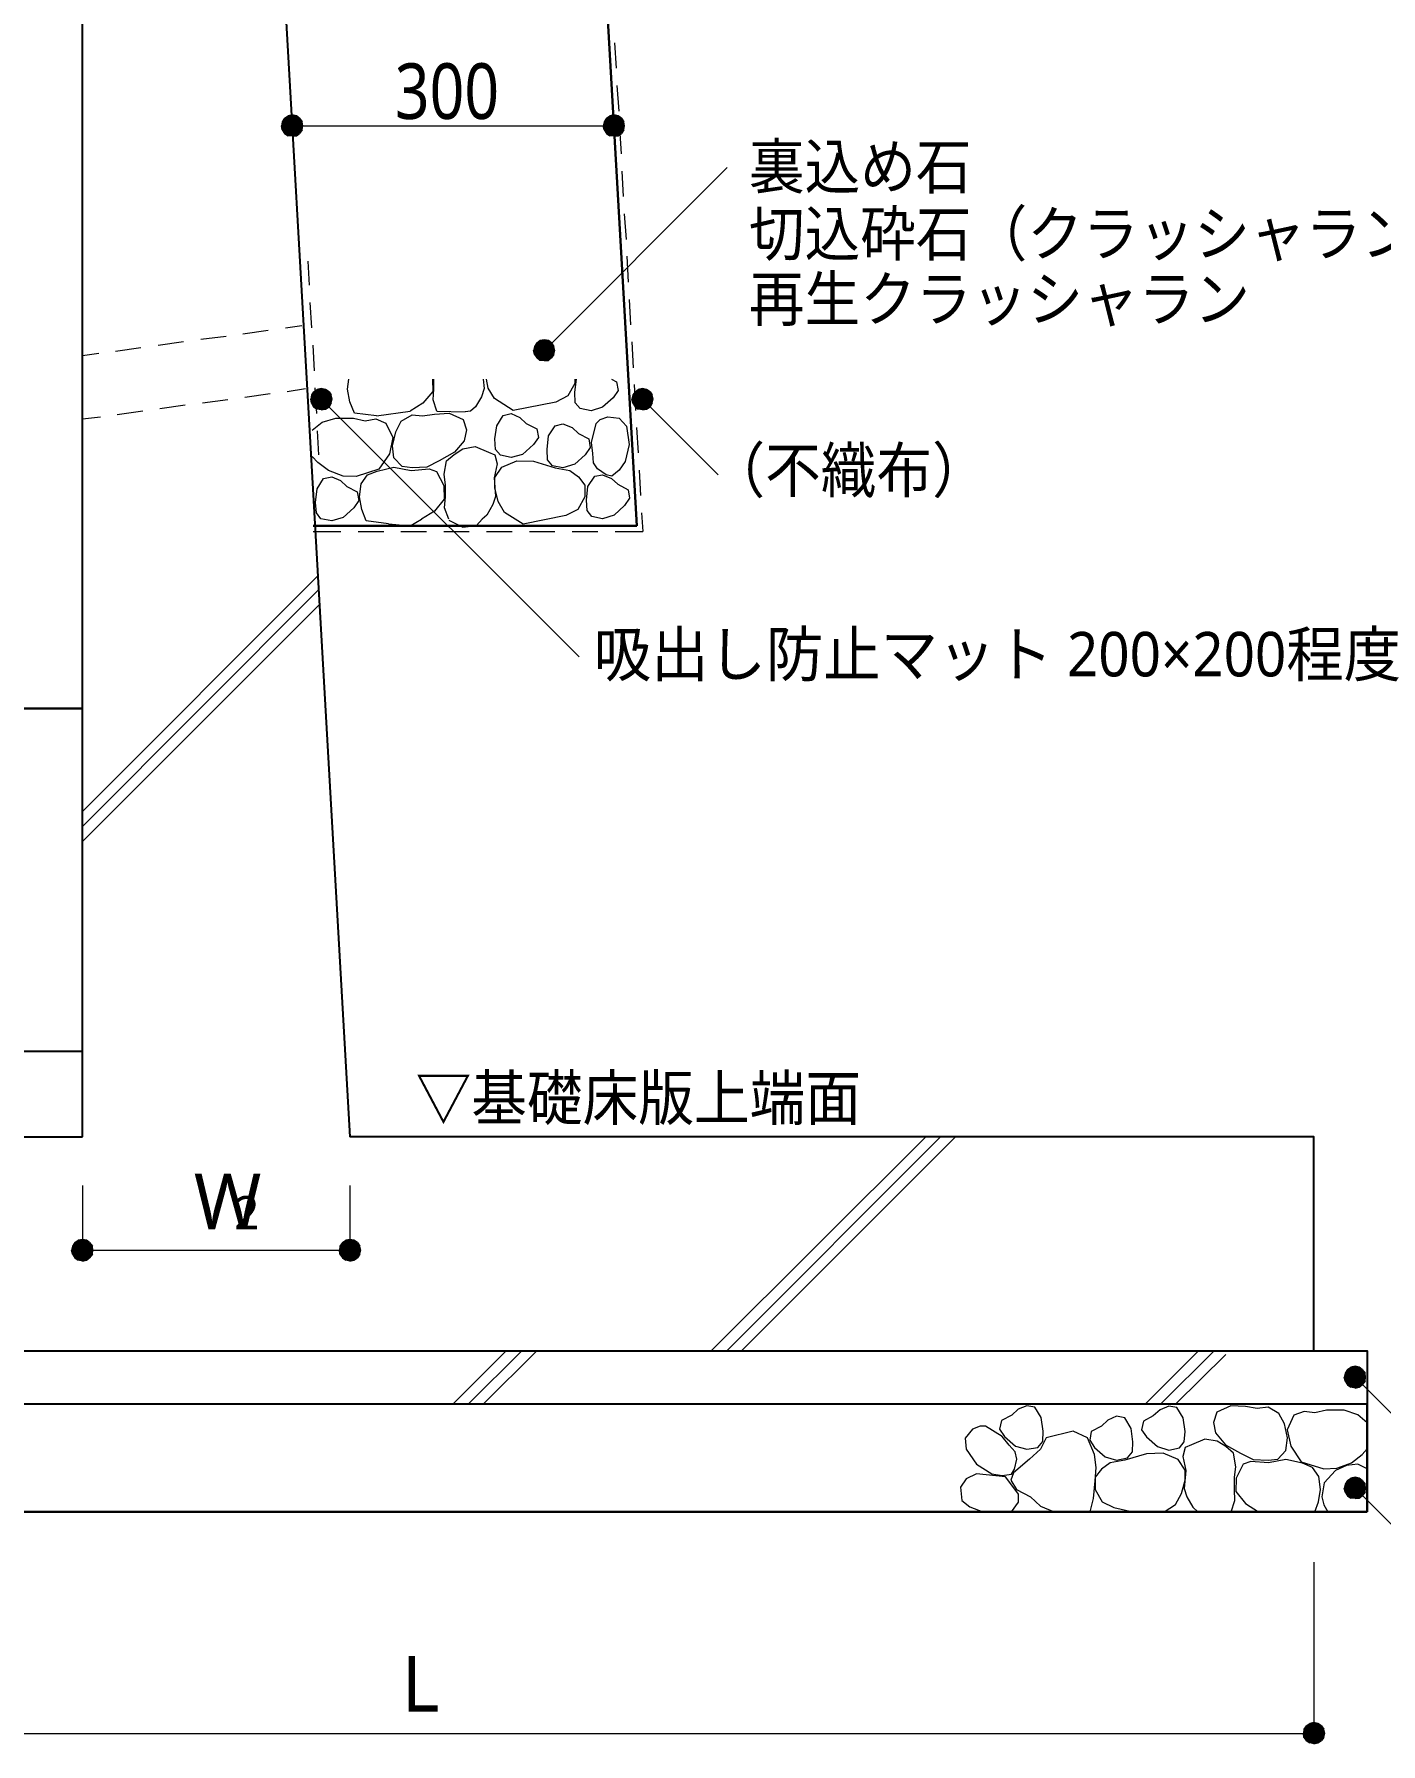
# Model space of a CAD drawing. Header units: millimetres. Extents: x 0 to 420, y 0 to 297.
# Drawn here: x 284.6 to 347.5, y 149.5 to 229.3 of the extents above; entities that cross this region are included whole.
import ezdxf
from ezdxf.enums import TextEntityAlignment as Align

# ---------------------------------------------------------------- set-up
doc = ezdxf.new("R2010")
doc.units = ezdxf.units.MM
doc.styles.add('kst32b', font='NotoSansJP-Variable.ttf')

msp = doc.modelspace()

# ---------------------------------------------------------------- hatches: boundary and pattern name
h = msp.add_hatch(color=7)
h.paths.add_polyline_path([(296.206, 225.213), (296.164, 225.023), (296.672, 225.023), (296.206, 225.213)])
h.paths.add_polyline_path([(296.164, 225.023), (296.672, 225.023), (296.206, 224.832), (296.164, 225.023)])
h.paths.add_polyline_path([(296.672, 225.023), (296.206, 224.832), (296.312, 224.663), (296.672, 225.023)])
h = msp.add_hatch(color=7)
h.paths.add_polyline_path([(296.672, 225.531), (296.482, 225.488), (296.672, 225.023), (296.672, 225.531)])
h.paths.add_polyline_path([(296.482, 225.488), (296.672, 225.023), (296.312, 225.383), (296.482, 225.488)])
h.paths.add_polyline_path([(296.672, 225.023), (296.312, 225.383), (296.206, 225.213), (296.672, 225.023)])
for points in [[(296.862, 225.488), (296.672, 225.531), (296.672, 225.023), (296.862, 225.488)], [(311.891, 225.488), (311.7, 225.531), (311.7, 225.023), (311.891, 225.488)], [(308.631, 214.99), (308.441, 215.032), (308.441, 214.524), (308.631, 214.99)], [(298.217, 212.704), (298.027, 212.746), (298.027, 212.259), (298.217, 212.704)], [(313.203, 212.704), (313.013, 212.746), (313.013, 212.259), (313.203, 212.704)], [(287.062, 172.974), (286.872, 173.016), (286.872, 172.508), (287.062, 172.974)], [(299.551, 172.974), (299.36, 173.016), (299.36, 172.508), (299.551, 172.974)], [(346.477, 167.047), (346.287, 167.09), (346.287, 166.582), (346.477, 167.047)], [(346.477, 161.861), (346.287, 161.904), (346.287, 161.396), (346.477, 161.861)], [(344.551, 150.41), (344.361, 150.453), (344.361, 149.945), (344.551, 150.41)]]:
    msp.add_hatch(color=7).paths.add_polyline_path(points)
h = msp.add_hatch(color=7)
h.paths.add_polyline_path([(297.159, 225.023), (297.138, 225.213), (296.672, 225.023), (297.159, 225.023)])
h.paths.add_polyline_path([(297.138, 225.213), (296.672, 225.023), (297.011, 225.383), (297.138, 225.213)])
h.paths.add_polyline_path([(296.672, 225.023), (297.011, 225.383), (296.862, 225.488), (296.672, 225.023)])
h = msp.add_hatch(color=7)
h.paths.add_polyline_path([(311.235, 225.213), (311.192, 225.023), (311.7, 225.023), (311.235, 225.213)])
h.paths.add_polyline_path([(311.192, 225.023), (311.7, 225.023), (311.235, 224.832), (311.192, 225.023)])
h.paths.add_polyline_path([(311.7, 225.023), (311.235, 224.832), (311.341, 224.663), (311.7, 225.023)])
h = msp.add_hatch(color=7)
h.paths.add_polyline_path([(311.7, 225.531), (311.489, 225.488), (311.7, 225.023), (311.7, 225.531)])
h.paths.add_polyline_path([(311.489, 225.488), (311.7, 225.023), (311.341, 225.383), (311.489, 225.488)])
h.paths.add_polyline_path([(311.7, 225.023), (311.341, 225.383), (311.235, 225.213), (311.7, 225.023)])
h = msp.add_hatch(color=7)
h.paths.add_polyline_path([(312.187, 225.023), (312.145, 225.213), (311.7, 225.023), (312.187, 225.023)])
h.paths.add_polyline_path([(312.145, 225.213), (311.7, 225.023), (312.039, 225.383), (312.145, 225.213)])
h.paths.add_polyline_path([(311.7, 225.023), (312.039, 225.383), (311.891, 225.488), (311.7, 225.023)])
h = msp.add_hatch(color=7)
h.paths.add_polyline_path([(296.312, 224.663), (296.482, 224.557), (296.672, 225.023), (296.312, 224.663)])
h.paths.add_polyline_path([(296.482, 224.557), (296.672, 225.023), (296.672, 224.536), (296.482, 224.557)])
h.paths.add_polyline_path([(296.672, 225.023), (296.672, 224.536), (296.862, 224.557), (296.672, 225.023)])
h = msp.add_hatch(color=7)
h.paths.add_polyline_path([(296.862, 224.557), (297.011, 224.663), (296.672, 225.023), (296.862, 224.557)])
h.paths.add_polyline_path([(297.011, 224.663), (296.672, 225.023), (297.138, 224.832), (297.011, 224.663)])
h.paths.add_polyline_path([(296.672, 225.023), (297.138, 224.832), (297.159, 225.023), (296.672, 225.023)])
h = msp.add_hatch(color=7)
h.paths.add_polyline_path([(311.341, 224.663), (311.489, 224.557), (311.7, 225.023), (311.341, 224.663)])
h.paths.add_polyline_path([(311.489, 224.557), (311.7, 225.023), (311.7, 224.536), (311.489, 224.557)])
h.paths.add_polyline_path([(311.7, 225.023), (311.7, 224.536), (311.891, 224.557), (311.7, 225.023)])
h = msp.add_hatch(color=7)
h.paths.add_polyline_path([(311.891, 224.557), (312.039, 224.663), (311.7, 225.023), (311.891, 224.557)])
h.paths.add_polyline_path([(312.039, 224.663), (311.7, 225.023), (312.145, 224.832), (312.039, 224.663)])
h.paths.add_polyline_path([(311.7, 225.023), (312.145, 224.832), (312.187, 225.023), (311.7, 225.023)])
h = msp.add_hatch(color=7)
h.paths.add_polyline_path([(308.441, 215.032), (308.229, 214.99), (308.441, 214.524), (308.441, 215.032)])
h.paths.add_polyline_path([(308.229, 214.99), (308.441, 214.524), (308.081, 214.884), (308.229, 214.99)])
h.paths.add_polyline_path([(308.441, 214.524), (308.081, 214.884), (307.975, 214.715), (308.441, 214.524)])
h = msp.add_hatch(color=7)
h.paths.add_polyline_path([(308.928, 214.524), (308.885, 214.715), (308.441, 214.524), (308.928, 214.524)])
h.paths.add_polyline_path([(308.885, 214.715), (308.441, 214.524), (308.779, 214.884), (308.885, 214.715)])
h.paths.add_polyline_path([(308.441, 214.524), (308.779, 214.884), (308.631, 214.99), (308.441, 214.524)])
h = msp.add_hatch(color=7)
h.paths.add_polyline_path([(307.975, 214.715), (307.933, 214.524), (308.441, 214.524), (307.975, 214.715)])
h.paths.add_polyline_path([(307.933, 214.524), (308.441, 214.524), (307.975, 214.334), (307.933, 214.524)])
h.paths.add_polyline_path([(308.441, 214.524), (307.975, 214.334), (308.081, 214.186), (308.441, 214.524)])
h = msp.add_hatch(color=7)
h.paths.add_polyline_path([(308.081, 214.186), (308.229, 214.058), (308.441, 214.524), (308.081, 214.186)])
h.paths.add_polyline_path([(308.229, 214.058), (308.441, 214.524), (308.441, 214.037), (308.229, 214.058)])
h.paths.add_polyline_path([(308.441, 214.524), (308.441, 214.037), (308.631, 214.058), (308.441, 214.524)])
h = msp.add_hatch(color=7)
h.paths.add_polyline_path([(308.631, 214.058), (308.779, 214.186), (308.441, 214.524), (308.631, 214.058)])
h.paths.add_polyline_path([(308.779, 214.186), (308.441, 214.524), (308.885, 214.334), (308.779, 214.186)])
h.paths.add_polyline_path([(308.441, 214.524), (308.885, 214.334), (308.928, 214.524), (308.441, 214.524)])
h = msp.add_hatch(color=7)
h.paths.add_polyline_path([(297.561, 212.45), (297.54, 212.259), (298.027, 212.259), (297.561, 212.45)])
h.paths.add_polyline_path([(297.54, 212.259), (298.027, 212.259), (297.561, 212.069), (297.54, 212.259)])
h.paths.add_polyline_path([(298.027, 212.259), (297.561, 212.069), (297.667, 211.899), (298.027, 212.259)])
h = msp.add_hatch(color=7)
h.paths.add_polyline_path([(298.027, 212.746), (297.836, 212.704), (298.027, 212.259), (298.027, 212.746)])
h.paths.add_polyline_path([(297.836, 212.704), (298.027, 212.259), (297.667, 212.598), (297.836, 212.704)])
h.paths.add_polyline_path([(298.027, 212.259), (297.667, 212.598), (297.561, 212.45), (298.027, 212.259)])
h = msp.add_hatch(color=7)
h.paths.add_polyline_path([(298.535, 212.259), (298.492, 212.45), (298.027, 212.259), (298.535, 212.259)])
h.paths.add_polyline_path([(298.492, 212.45), (298.027, 212.259), (298.387, 212.598), (298.492, 212.45)])
h.paths.add_polyline_path([(298.027, 212.259), (298.387, 212.598), (298.217, 212.704), (298.027, 212.259)])
h = msp.add_hatch(color=7)
h.paths.add_polyline_path([(312.568, 212.45), (312.526, 212.259), (313.013, 212.259), (312.568, 212.45)])
h.paths.add_polyline_path([(312.526, 212.259), (313.013, 212.259), (312.568, 212.069), (312.526, 212.259)])
h.paths.add_polyline_path([(313.013, 212.259), (312.568, 212.069), (312.674, 211.899), (313.013, 212.259)])
h = msp.add_hatch(color=7)
h.paths.add_polyline_path([(313.013, 212.746), (312.822, 212.704), (313.013, 212.259), (313.013, 212.746)])
h.paths.add_polyline_path([(312.822, 212.704), (313.013, 212.259), (312.674, 212.598), (312.822, 212.704)])
h.paths.add_polyline_path([(313.013, 212.259), (312.674, 212.598), (312.568, 212.45), (313.013, 212.259)])
h = msp.add_hatch(color=7)
h.paths.add_polyline_path([(313.521, 212.259), (313.478, 212.45), (313.013, 212.259), (313.521, 212.259)])
h.paths.add_polyline_path([(313.478, 212.45), (313.013, 212.259), (313.373, 212.598), (313.478, 212.45)])
h.paths.add_polyline_path([(313.013, 212.259), (313.373, 212.598), (313.203, 212.704), (313.013, 212.259)])
h = msp.add_hatch(color=7)
h.paths.add_polyline_path([(297.667, 211.899), (297.836, 211.794), (298.027, 212.259), (297.667, 211.899)])
h.paths.add_polyline_path([(297.836, 211.794), (298.027, 212.259), (298.027, 211.751), (297.836, 211.794)])
h.paths.add_polyline_path([(298.027, 212.259), (298.027, 211.751), (298.217, 211.794), (298.027, 212.259)])
h = msp.add_hatch(color=7)
h.paths.add_polyline_path([(298.217, 211.794), (298.387, 211.899), (298.027, 212.259), (298.217, 211.794)])
h.paths.add_polyline_path([(298.387, 211.899), (298.027, 212.259), (298.492, 212.069), (298.387, 211.899)])
h.paths.add_polyline_path([(298.027, 212.259), (298.492, 212.069), (298.535, 212.259), (298.027, 212.259)])
h = msp.add_hatch(color=7)
h.paths.add_polyline_path([(312.674, 211.899), (312.822, 211.794), (313.013, 212.259), (312.674, 211.899)])
h.paths.add_polyline_path([(312.822, 211.794), (313.013, 212.259), (313.013, 211.751), (312.822, 211.794)])
h.paths.add_polyline_path([(313.013, 212.259), (313.013, 211.751), (313.203, 211.794), (313.013, 212.259)])
h = msp.add_hatch(color=7)
h.paths.add_polyline_path([(313.203, 211.794), (313.373, 211.899), (313.013, 212.259), (313.203, 211.794)])
h.paths.add_polyline_path([(313.373, 211.899), (313.013, 212.259), (313.478, 212.069), (313.373, 211.899)])
h.paths.add_polyline_path([(313.013, 212.259), (313.478, 212.069), (313.521, 212.259), (313.013, 212.259)])
h = msp.add_hatch(color=7)
h.paths.add_polyline_path([(286.406, 172.699), (286.364, 172.508), (286.872, 172.508), (286.406, 172.699)])
h.paths.add_polyline_path([(286.364, 172.508), (286.872, 172.508), (286.406, 172.318), (286.364, 172.508)])
h.paths.add_polyline_path([(286.872, 172.508), (286.406, 172.318), (286.512, 172.148), (286.872, 172.508)])
h = msp.add_hatch(color=7)
h.paths.add_polyline_path([(286.872, 173.016), (286.681, 172.974), (286.872, 172.508), (286.872, 173.016)])
h.paths.add_polyline_path([(286.681, 172.974), (286.872, 172.508), (286.512, 172.868), (286.681, 172.974)])
h.paths.add_polyline_path([(286.872, 172.508), (286.512, 172.868), (286.406, 172.699), (286.872, 172.508)])
h = msp.add_hatch(color=7)
h.paths.add_polyline_path([(286.512, 172.148), (286.681, 172.043), (286.872, 172.508), (286.512, 172.148)])
h.paths.add_polyline_path([(286.681, 172.043), (286.872, 172.508), (286.872, 172), (286.681, 172.043)])
h.paths.add_polyline_path([(286.872, 172.508), (286.872, 172), (287.062, 172.043), (286.872, 172.508)])
h = msp.add_hatch(color=7)
h.paths.add_polyline_path([(287.359, 172.508), (287.337, 172.699), (286.872, 172.508), (287.359, 172.508)])
h.paths.add_polyline_path([(287.337, 172.699), (286.872, 172.508), (287.211, 172.868), (287.337, 172.699)])
h.paths.add_polyline_path([(286.872, 172.508), (287.211, 172.868), (287.062, 172.974), (286.872, 172.508)])
h = msp.add_hatch(color=7)
h.paths.add_polyline_path([(287.062, 172.043), (287.211, 172.148), (286.872, 172.508), (287.062, 172.043)])
h.paths.add_polyline_path([(287.211, 172.148), (286.872, 172.508), (287.337, 172.318), (287.211, 172.148)])
h.paths.add_polyline_path([(286.872, 172.508), (287.337, 172.318), (287.359, 172.508), (286.872, 172.508)])
h = msp.add_hatch(color=7)
h.paths.add_polyline_path([(298.895, 172.699), (298.873, 172.508), (299.36, 172.508), (298.895, 172.699)])
h.paths.add_polyline_path([(298.873, 172.508), (299.36, 172.508), (298.895, 172.318), (298.873, 172.508)])
h.paths.add_polyline_path([(299.36, 172.508), (298.895, 172.318), (299.021, 172.148), (299.36, 172.508)])
h = msp.add_hatch(color=7)
h.paths.add_polyline_path([(299.36, 173.016), (299.17, 172.974), (299.36, 172.508), (299.36, 173.016)])
h.paths.add_polyline_path([(299.17, 172.974), (299.36, 172.508), (299.021, 172.868), (299.17, 172.974)])
h.paths.add_polyline_path([(299.36, 172.508), (299.021, 172.868), (298.895, 172.699), (299.36, 172.508)])
h = msp.add_hatch(color=7)
h.paths.add_polyline_path([(299.021, 172.148), (299.17, 172.043), (299.36, 172.508), (299.021, 172.148)])
h.paths.add_polyline_path([(299.17, 172.043), (299.36, 172.508), (299.36, 172), (299.17, 172.043)])
h.paths.add_polyline_path([(299.36, 172.508), (299.36, 172), (299.551, 172.043), (299.36, 172.508)])
h = msp.add_hatch(color=7)
h.paths.add_polyline_path([(299.868, 172.508), (299.826, 172.699), (299.36, 172.508), (299.868, 172.508)])
h.paths.add_polyline_path([(299.826, 172.699), (299.36, 172.508), (299.72, 172.868), (299.826, 172.699)])
h.paths.add_polyline_path([(299.36, 172.508), (299.72, 172.868), (299.551, 172.974), (299.36, 172.508)])
h = msp.add_hatch(color=7)
h.paths.add_polyline_path([(299.551, 172.043), (299.72, 172.148), (299.36, 172.508), (299.551, 172.043)])
h.paths.add_polyline_path([(299.72, 172.148), (299.36, 172.508), (299.826, 172.318), (299.72, 172.148)])
h.paths.add_polyline_path([(299.36, 172.508), (299.826, 172.318), (299.868, 172.508), (299.36, 172.508)])
h = msp.add_hatch(color=7)
h.paths.add_polyline_path([(346.287, 167.09), (346.096, 167.047), (346.287, 166.582), (346.287, 167.09)])
h.paths.add_polyline_path([(346.096, 167.047), (346.287, 166.582), (345.927, 166.942), (346.096, 167.047)])
h.paths.add_polyline_path([(346.287, 166.582), (345.927, 166.942), (345.821, 166.772), (346.287, 166.582)])
h = msp.add_hatch(color=7)
h.paths.add_polyline_path([(346.773, 166.582), (346.752, 166.772), (346.287, 166.582), (346.773, 166.582)])
h.paths.add_polyline_path([(346.752, 166.772), (346.287, 166.582), (346.625, 166.942), (346.752, 166.772)])
h.paths.add_polyline_path([(346.287, 166.582), (346.625, 166.942), (346.477, 167.047), (346.287, 166.582)])
h = msp.add_hatch(color=7)
h.paths.add_polyline_path([(345.821, 166.772), (345.779, 166.582), (346.287, 166.582), (345.821, 166.772)])
h.paths.add_polyline_path([(345.779, 166.582), (346.287, 166.582), (345.821, 166.391), (345.779, 166.582)])
h.paths.add_polyline_path([(346.287, 166.582), (345.821, 166.391), (345.927, 166.222), (346.287, 166.582)])
h = msp.add_hatch(color=7)
h.paths.add_polyline_path([(345.927, 166.222), (346.096, 166.116), (346.287, 166.582), (345.927, 166.222)])
h.paths.add_polyline_path([(346.096, 166.116), (346.287, 166.582), (346.287, 166.074), (346.096, 166.116)])
h.paths.add_polyline_path([(346.287, 166.582), (346.287, 166.074), (346.477, 166.116), (346.287, 166.582)])
h = msp.add_hatch(color=7)
h.paths.add_polyline_path([(346.477, 166.116), (346.625, 166.222), (346.287, 166.582), (346.477, 166.116)])
h.paths.add_polyline_path([(346.625, 166.222), (346.287, 166.582), (346.752, 166.391), (346.625, 166.222)])
h.paths.add_polyline_path([(346.287, 166.582), (346.752, 166.391), (346.773, 166.582), (346.287, 166.582)])
h = msp.add_hatch(color=7)
h.paths.add_polyline_path([(345.821, 161.586), (345.779, 161.396), (346.287, 161.396), (345.821, 161.586)])
h.paths.add_polyline_path([(345.779, 161.396), (346.287, 161.396), (345.821, 161.205), (345.779, 161.396)])
h.paths.add_polyline_path([(346.287, 161.396), (345.821, 161.205), (345.927, 161.036), (346.287, 161.396)])
h = msp.add_hatch(color=7)
h.paths.add_polyline_path([(346.287, 161.904), (346.096, 161.861), (346.287, 161.396), (346.287, 161.904)])
h.paths.add_polyline_path([(346.096, 161.861), (346.287, 161.396), (345.927, 161.756), (346.096, 161.861)])
h.paths.add_polyline_path([(346.287, 161.396), (345.927, 161.756), (345.821, 161.586), (346.287, 161.396)])
h = msp.add_hatch(color=7)
h.paths.add_polyline_path([(345.927, 161.036), (346.096, 160.93), (346.287, 161.396), (345.927, 161.036)])
h.paths.add_polyline_path([(346.096, 160.93), (346.287, 161.396), (346.287, 160.909), (346.096, 160.93)])
h.paths.add_polyline_path([(346.287, 161.396), (346.287, 160.909), (346.477, 160.93), (346.287, 161.396)])
h = msp.add_hatch(color=7)
h.paths.add_polyline_path([(346.773, 161.396), (346.752, 161.586), (346.287, 161.396), (346.773, 161.396)])
h.paths.add_polyline_path([(346.752, 161.586), (346.287, 161.396), (346.625, 161.756), (346.752, 161.586)])
h.paths.add_polyline_path([(346.287, 161.396), (346.625, 161.756), (346.477, 161.861), (346.287, 161.396)])
h = msp.add_hatch(color=7)
h.paths.add_polyline_path([(346.477, 160.93), (346.625, 161.036), (346.287, 161.396), (346.477, 160.93)])
h.paths.add_polyline_path([(346.625, 161.036), (346.287, 161.396), (346.752, 161.205), (346.625, 161.036)])
h.paths.add_polyline_path([(346.287, 161.396), (346.752, 161.205), (346.773, 161.396), (346.287, 161.396)])
h = msp.add_hatch(color=7)
h.paths.add_polyline_path([(343.895, 150.135), (343.874, 149.945), (344.361, 149.945), (343.895, 150.135)])
h.paths.add_polyline_path([(343.874, 149.945), (344.361, 149.945), (343.895, 149.754), (343.874, 149.945)])
h.paths.add_polyline_path([(344.361, 149.945), (343.895, 149.754), (344.001, 149.606), (344.361, 149.945)])
h = msp.add_hatch(color=7)
h.paths.add_polyline_path([(344.361, 150.453), (344.17, 150.41), (344.361, 149.945), (344.361, 150.453)])
h.paths.add_polyline_path([(344.17, 150.41), (344.361, 149.945), (344.001, 150.304), (344.17, 150.41)])
h.paths.add_polyline_path([(344.361, 149.945), (344.001, 150.304), (343.895, 150.135), (344.361, 149.945)])
h = msp.add_hatch(color=7)
h.paths.add_polyline_path([(344.869, 149.945), (344.826, 150.135), (344.361, 149.945), (344.869, 149.945)])
h.paths.add_polyline_path([(344.826, 150.135), (344.361, 149.945), (344.72, 150.304), (344.826, 150.135)])
h.paths.add_polyline_path([(344.361, 149.945), (344.72, 150.304), (344.551, 150.41), (344.361, 149.945)])
h = msp.add_hatch(color=7)
h.paths.add_polyline_path([(344.001, 149.606), (344.17, 149.5), (344.361, 149.945), (344.001, 149.606)])
h.paths.add_polyline_path([(344.17, 149.5), (344.361, 149.945), (344.361, 149.458), (344.17, 149.5)])
h.paths.add_polyline_path([(344.361, 149.945), (344.361, 149.458), (344.551, 149.5), (344.361, 149.945)])
h = msp.add_hatch(color=7)
h.paths.add_polyline_path([(344.551, 149.5), (344.72, 149.606), (344.361, 149.945), (344.551, 149.5)])
h.paths.add_polyline_path([(344.72, 149.606), (344.361, 149.945), (344.826, 149.754), (344.72, 149.606)])
h.paths.add_polyline_path([(344.361, 149.945), (344.826, 149.754), (344.869, 149.945), (344.361, 149.945)])

# ---------------------------------------------------------------- linework, layer by layer
at = {"lineweight": 25}
for points in [[(286.872, 177.8), (286.872, 265.303), (294.365, 265.303), (299.36, 177.8)], [(281.855, 196.3), (281.855, 187.791), (271.865, 187.791), (271.865, 196.3), (270.362, 196.3), (270.362, 197.803), (266.848, 197.803), (266.848, 181.8), (286.872, 181.8), (286.872, 197.803), (283.358, 197.803)], [(264.372, 167.809), (264.372, 177.8), (286.872, 177.8)], [(344.361, 167.809), (344.361, 177.8), (299.36, 177.8)], [(261.874, 165.312), (261.874, 167.809), (346.858, 167.809), (346.858, 164.804)], [(346.858, 165.312), (261.874, 165.312)]]:
    msp.add_lwpolyline(points, dxfattribs=at)
at = {"lineweight": 30}
for points in [[(310.811, 240.305), (312.759, 206.333)], [(310.811, 240.305), (312.759, 206.333)], [(297.646, 206.333), (312.759, 206.333)], [(221.001, 197.803), (286.872, 197.803)], [(346.858, 160.295), (346.858, 165.312)], [(261.874, 160.295), (346.858, 160.295)]]:
    msp.add_lwpolyline(points, dxfattribs=at)
at = {"lineweight": 13}
for points in [[(311.721, 228.896), (311.785, 227.711)], [(311.827, 226.907), (311.912, 225.7)], [(296.672, 225.023), (311.7, 225.023)], [(311.954, 224.917), (312.018, 223.711)], [(308.441, 214.524), (316.971, 223.075)], [(312.06, 222.906), (312.124, 221.721)], [(312.166, 220.916), (312.251, 219.71)], [(312.293, 218.927), (312.357, 217.72)], [(297.392, 218.694), (297.455, 217.572)], [(297.498, 216.768), (297.561, 215.582)], [(312.399, 216.916), (312.462, 215.731)], [(296.354, 215.582), (297.116, 215.688)], [(290.407, 214.778), (291.592, 214.947)], [(292.396, 215.053), (293.582, 215.201)], [(294.365, 215.307), (295.55, 215.477)], [(297.625, 214.778), (297.688, 213.572)], [(312.526, 214.926), (312.589, 213.72)], [(286.872, 214.291), (287.634, 214.397)], [(288.417, 214.503), (289.602, 214.672)], [(300.609, 211.476), (299.572, 211.603), (299.36, 212.132), (299.254, 212.725), (299.318, 213.191)], [(303.212, 213.191), (303.234, 212.619), (302.768, 212.069), (302.175, 211.688)], [(303.424, 211.688), (303.255, 212.217), (303.276, 212.725), (303.276, 213.191)], [(305.583, 213.191), (305.625, 212.746), (305.498, 212.365), (305.223, 211.899), (304.991, 211.688), (304.737, 211.667)], [(309.859, 213.191), (309.859, 212.979), (309.541, 212.407), (308.97, 212.111), (306.98, 211.73), (306.112, 212.28), (305.816, 212.767), (305.731, 213.191)], [(311.573, 213.191), (311.806, 213.064), (311.891, 212.662), (311.658, 212.323), (311.15, 211.878), (310.621, 211.709), (310.113, 211.815), (309.88, 212.09), (309.859, 212.577), (309.944, 213.191)], [(294.45, 212.344), (295.635, 212.513)], [(296.439, 212.619), (297.286, 212.746)], [(297.73, 212.788), (297.794, 211.582)], [(312.632, 212.937), (312.695, 211.73)], [(288.502, 211.54), (289.687, 211.709)], [(290.491, 211.815), (291.677, 211.984)], [(292.481, 212.09), (293.666, 212.238)], [(298.027, 212.259), (310.071, 200.215)], [(300.609, 211.476), (302.175, 211.688)], [(303.424, 211.688), (304.737, 211.667)], [(313.013, 212.259), (316.548, 208.724)], [(286.872, 211.328), (287.719, 211.434)], [(297.603, 210.799), (298.069, 211.18), (298.704, 211.37), (299.529, 211.37), (300.08, 211.243), (300.567, 211.328), (301.032, 211.137), (301.371, 210.46), (301.202, 209.698), (300.715, 208.979), (299.657, 208.64), (299.043, 208.661), (298.365, 208.915), (297.857, 209.296), (297.603, 209.571)], [(312.737, 210.926), (312.822, 209.74)], [(297.836, 210.778), (297.9, 209.656)], [(303.975, 206.65), (303.784, 207.179), (303.826, 207.687), (303.826, 208.238), (303.763, 208.746), (303.869, 209.381), (304.229, 209.677), (304.631, 209.931), (305.202, 210.037), (305.837, 209.783), (306.134, 209.656), (306.239, 209.232), (306.091, 208.576), (306.155, 207.708), (306.028, 207.328), (305.753, 206.841), (305.541, 206.65), (305.266, 206.354)], [(301.159, 206.438), (300.122, 206.565), (299.911, 207.095), (299.805, 207.687), (299.889, 208.301), (300.186, 208.724), (300.63, 208.894), (301.413, 209.084), (302.218, 208.915), (303.064, 209), (303.403, 208.873), (303.742, 208.216), (303.763, 207.581), (303.318, 207.031), (302.704, 206.65)], [(312.864, 208.936), (312.928, 207.751)], [(312.97, 206.946), (313.034, 206.079)], [(297.646, 206.079), (298.937, 206.079)], [(299.741, 206.079), (300.948, 206.079)], [(301.159, 206.438), (302.175, 206.333), (302.704, 206.65)], [(301.731, 206.079), (302.937, 206.079)], [(303.742, 206.079), (304.927, 206.079)], [(303.975, 206.608), (304.631, 206.269), (305.266, 206.354)], [(305.731, 206.079), (306.938, 206.079)], [(307.742, 206.079), (308.928, 206.079)], [(309.732, 206.079), (310.938, 206.079)], [(311.743, 206.079), (313.034, 206.079)], [(286.872, 192.998), (297.857, 204.004)], [(286.872, 192.299), (297.9, 203.348)], [(286.872, 191.601), (297.942, 202.671)], [(316.23, 167.809), (326.242, 177.8)], [(316.95, 167.809), (326.94, 177.8)], [(317.648, 167.809), (327.639, 177.8)], [(286.872, 175.535), (286.872, 172.508)], [(299.36, 175.535), (299.36, 172.508)], [(286.872, 172.508), (294.365, 172.508)], [(291.867, 172.508), (299.36, 172.508)], [(304.165, 165.312), (306.663, 167.809)], [(304.885, 165.312), (307.382, 167.809)], [(305.583, 165.312), (308.081, 167.809)], [(336.487, 165.312), (338.984, 167.809)], [(337.206, 165.312), (339.704, 167.809)], [(337.905, 165.312), (340.254, 167.64)], [(346.287, 166.582), (354.309, 158.559)], [(346.858, 164.444), (346.414, 164.825), (345.779, 165.036), (344.953, 165.036), (344.403, 164.909), (343.916, 164.973), (343.429, 164.804), (343.112, 164.126), (343.281, 163.364), (343.768, 162.623), (344.826, 162.306), (345.44, 162.327), (346.117, 162.581), (346.625, 162.962), (346.858, 163.237)], [(333.925, 160.295), (334.073, 160.909), (334.158, 161.734), (334.201, 162.369), (334.116, 162.962), (333.798, 163.745), (333.121, 164.063), (331.872, 163.745), (331.597, 163.216), (331.089, 162.75), (330.348, 162.115), (330.221, 161.777), (330.475, 161.332), (331.131, 160.994), (331.597, 160.549), (332.232, 160.295)], [(340.508, 160.295), (340.678, 160.824), (340.656, 161.332), (340.656, 161.904), (340.72, 162.391), (340.614, 163.026), (340.254, 163.343), (339.852, 163.597), (339.28, 163.682), (338.646, 163.428), (338.349, 163.301), (338.243, 162.877), (338.391, 162.221), (338.307, 161.375), (338.434, 160.994), (338.709, 160.507), (338.942, 160.295)], [(337.376, 160.295), (337.905, 160.634), (338.18, 161.142), (338.349, 161.777), (338.349, 162.242), (338.032, 162.729), (337.333, 163.026), (336.55, 163.004), (335.534, 162.708), (334.857, 162.581), (334.454, 162.285), (334.158, 161.904), (334.158, 161.332), (334.476, 160.761), (335.026, 160.486), (335.915, 160.295)], [(344.403, 160.295), (344.572, 160.761), (344.678, 161.332), (344.593, 161.946), (344.297, 162.369), (343.831, 162.56), (343.048, 162.729), (342.244, 162.581), (341.418, 162.645), (341.059, 162.518), (340.741, 161.861), (340.72, 161.248), (341.164, 160.676), (341.778, 160.295)], [(346.858, 162.306), (346.414, 162.518), (345.885, 162.454), (345.377, 162.221), (344.847, 161.65), (344.741, 160.994), (344.826, 160.613), (345.017, 160.295)], [(330.242, 160.295), (330.581, 160.74), (330.581, 161.121), (330.263, 161.544), (329.967, 161.925), (328.612, 162.073), (328.126, 161.84), (327.872, 161.438), (327.935, 160.824), (328.295, 160.528), (328.909, 160.295)], [(346.287, 161.396), (354.309, 153.374)], [(344.361, 157.946), (344.361, 149.945)], [(264.372, 149.945), (344.361, 149.945)]]:
    msp.add_lwpolyline(points, dxfattribs=at)
at = {"lineweight": 0}
for points in [[(296.206, 225.213), (296.164, 225.023), (296.672, 225.023)], [(296.672, 225.023), (296.312, 225.383), (296.206, 225.213)], [(296.482, 225.488), (296.672, 225.023), (296.312, 225.383)], [(296.672, 225.531), (296.482, 225.488), (296.672, 225.023)], [(296.862, 225.488), (296.672, 225.531), (296.672, 225.023)], [(296.672, 225.023), (297.011, 225.383), (296.862, 225.488)], [(297.138, 225.213), (296.672, 225.023), (297.011, 225.383)], [(297.159, 225.023), (297.138, 225.213), (296.672, 225.023)], [(311.235, 225.213), (311.192, 225.023), (311.7, 225.023)], [(311.7, 225.023), (311.341, 225.383), (311.235, 225.213)], [(311.489, 225.488), (311.7, 225.023), (311.341, 225.383)], [(311.7, 225.531), (311.489, 225.488), (311.7, 225.023)], [(311.891, 225.488), (311.7, 225.531), (311.7, 225.023)], [(311.7, 225.023), (312.039, 225.383), (311.891, 225.488)], [(312.145, 225.213), (311.7, 225.023), (312.039, 225.383)], [(312.187, 225.023), (312.145, 225.213), (311.7, 225.023)], [(296.164, 225.023), (296.672, 225.023), (296.206, 224.832)], [(296.672, 225.023), (296.206, 224.832), (296.312, 224.663)], [(296.312, 224.663), (296.482, 224.557), (296.672, 225.023)], [(296.482, 224.557), (296.672, 225.023), (296.672, 224.536)], [(296.672, 225.023), (296.672, 224.536), (296.862, 224.557)], [(296.862, 224.557), (297.011, 224.663), (296.672, 225.023)], [(297.011, 224.663), (296.672, 225.023), (297.138, 224.832)], [(296.672, 225.023), (297.138, 224.832), (297.159, 225.023)], [(311.192, 225.023), (311.7, 225.023), (311.235, 224.832)], [(311.7, 225.023), (311.235, 224.832), (311.341, 224.663)], [(311.341, 224.663), (311.489, 224.557), (311.7, 225.023)], [(311.489, 224.557), (311.7, 225.023), (311.7, 224.536)], [(311.7, 225.023), (311.7, 224.536), (311.891, 224.557)], [(311.891, 224.557), (312.039, 224.663), (311.7, 225.023)], [(312.039, 224.663), (311.7, 225.023), (312.145, 224.832)], [(311.7, 225.023), (312.145, 224.832), (312.187, 225.023)], [(308.441, 214.524), (308.081, 214.884), (307.975, 214.715)], [(308.229, 214.99), (308.441, 214.524), (308.081, 214.884)], [(308.441, 215.032), (308.229, 214.99), (308.441, 214.524)], [(308.631, 214.99), (308.441, 215.032), (308.441, 214.524)], [(308.441, 214.524), (308.779, 214.884), (308.631, 214.99)], [(308.885, 214.715), (308.441, 214.524), (308.779, 214.884)], [(307.975, 214.715), (307.933, 214.524), (308.441, 214.524)], [(307.933, 214.524), (308.441, 214.524), (307.975, 214.334)], [(308.441, 214.524), (307.975, 214.334), (308.081, 214.186)], [(308.081, 214.186), (308.229, 214.058), (308.441, 214.524)], [(308.229, 214.058), (308.441, 214.524), (308.441, 214.037)], [(308.928, 214.524), (308.885, 214.715), (308.441, 214.524)], [(308.441, 214.524), (308.441, 214.037), (308.631, 214.058)], [(308.631, 214.058), (308.779, 214.186), (308.441, 214.524)], [(308.779, 214.186), (308.441, 214.524), (308.885, 214.334)], [(308.441, 214.524), (308.885, 214.334), (308.928, 214.524)], [(297.561, 212.45), (297.54, 212.259), (298.027, 212.259)], [(298.027, 212.259), (297.667, 212.598), (297.561, 212.45)], [(297.836, 212.704), (298.027, 212.259), (297.667, 212.598)], [(298.027, 212.746), (297.836, 212.704), (298.027, 212.259)], [(298.217, 212.704), (298.027, 212.746), (298.027, 212.259)], [(298.027, 212.259), (298.387, 212.598), (298.217, 212.704)], [(298.492, 212.45), (298.027, 212.259), (298.387, 212.598)], [(298.535, 212.259), (298.492, 212.45), (298.027, 212.259)], [(312.568, 212.45), (312.526, 212.259), (313.013, 212.259)], [(313.013, 212.259), (312.674, 212.598), (312.568, 212.45)], [(312.822, 212.704), (313.013, 212.259), (312.674, 212.598)], [(313.013, 212.746), (312.822, 212.704), (313.013, 212.259)], [(313.203, 212.704), (313.013, 212.746), (313.013, 212.259)], [(313.013, 212.259), (313.373, 212.598), (313.203, 212.704)], [(313.478, 212.45), (313.013, 212.259), (313.373, 212.598)], [(313.521, 212.259), (313.478, 212.45), (313.013, 212.259)], [(297.54, 212.259), (298.027, 212.259), (297.561, 212.069)], [(298.027, 212.259), (297.561, 212.069), (297.667, 211.899)], [(297.667, 211.899), (297.836, 211.794), (298.027, 212.259)], [(297.836, 211.794), (298.027, 212.259), (298.027, 211.751)], [(298.027, 212.259), (298.027, 211.751), (298.217, 211.794)], [(298.217, 211.794), (298.387, 211.899), (298.027, 212.259)], [(298.387, 211.899), (298.027, 212.259), (298.492, 212.069)], [(298.027, 212.259), (298.492, 212.069), (298.535, 212.259)], [(312.526, 212.259), (313.013, 212.259), (312.568, 212.069)], [(313.013, 212.259), (312.568, 212.069), (312.674, 211.899)], [(312.674, 211.899), (312.822, 211.794), (313.013, 212.259)], [(312.822, 211.794), (313.013, 212.259), (313.013, 211.751)], [(313.013, 212.259), (313.013, 211.751), (313.203, 211.794)], [(313.203, 211.794), (313.373, 211.899), (313.013, 212.259)], [(313.373, 211.899), (313.013, 212.259), (313.478, 212.069)], [(313.013, 212.259), (313.478, 212.069), (313.521, 212.259)], [(286.406, 172.699), (286.364, 172.508), (286.872, 172.508)], [(286.364, 172.508), (286.872, 172.508), (286.406, 172.318)], [(286.872, 172.508), (286.512, 172.868), (286.406, 172.699)], [(286.872, 172.508), (286.406, 172.318), (286.512, 172.148)], [(286.681, 172.974), (286.872, 172.508), (286.512, 172.868)], [(286.512, 172.148), (286.681, 172.043), (286.872, 172.508)], [(286.872, 173.016), (286.681, 172.974), (286.872, 172.508)], [(286.681, 172.043), (286.872, 172.508), (286.872, 172)], [(287.062, 172.974), (286.872, 173.016), (286.872, 172.508)], [(286.872, 172.508), (287.211, 172.868), (287.062, 172.974)], [(287.337, 172.699), (286.872, 172.508), (287.211, 172.868)], [(287.359, 172.508), (287.337, 172.699), (286.872, 172.508)], [(286.872, 172.508), (286.872, 172), (287.062, 172.043)], [(287.062, 172.043), (287.211, 172.148), (286.872, 172.508)], [(287.211, 172.148), (286.872, 172.508), (287.337, 172.318)], [(286.872, 172.508), (287.337, 172.318), (287.359, 172.508)], [(298.895, 172.699), (298.873, 172.508), (299.36, 172.508)], [(298.873, 172.508), (299.36, 172.508), (298.895, 172.318)], [(299.36, 172.508), (299.021, 172.868), (298.895, 172.699)], [(299.36, 172.508), (298.895, 172.318), (299.021, 172.148)], [(299.17, 172.974), (299.36, 172.508), (299.021, 172.868)], [(299.021, 172.148), (299.17, 172.043), (299.36, 172.508)], [(299.36, 173.016), (299.17, 172.974), (299.36, 172.508)], [(299.17, 172.043), (299.36, 172.508), (299.36, 172)], [(299.551, 172.974), (299.36, 173.016), (299.36, 172.508)], [(299.36, 172.508), (299.72, 172.868), (299.551, 172.974)], [(299.826, 172.699), (299.36, 172.508), (299.72, 172.868)], [(299.868, 172.508), (299.826, 172.699), (299.36, 172.508)], [(299.36, 172.508), (299.36, 172), (299.551, 172.043)], [(299.551, 172.043), (299.72, 172.148), (299.36, 172.508)], [(299.72, 172.148), (299.36, 172.508), (299.826, 172.318)], [(299.36, 172.508), (299.826, 172.318), (299.868, 172.508)], [(346.287, 166.582), (345.927, 166.942), (345.821, 166.772)], [(346.096, 167.047), (346.287, 166.582), (345.927, 166.942)], [(346.287, 167.09), (346.096, 167.047), (346.287, 166.582)], [(346.477, 167.047), (346.287, 167.09), (346.287, 166.582)], [(346.287, 166.582), (346.625, 166.942), (346.477, 167.047)], [(346.752, 166.772), (346.287, 166.582), (346.625, 166.942)], [(345.821, 166.772), (345.779, 166.582), (346.287, 166.582)], [(345.779, 166.582), (346.287, 166.582), (345.821, 166.391)], [(346.287, 166.582), (345.821, 166.391), (345.927, 166.222)], [(345.927, 166.222), (346.096, 166.116), (346.287, 166.582)], [(346.096, 166.116), (346.287, 166.582), (346.287, 166.074)], [(346.773, 166.582), (346.752, 166.772), (346.287, 166.582)], [(346.287, 166.582), (346.287, 166.074), (346.477, 166.116)], [(346.477, 166.116), (346.625, 166.222), (346.287, 166.582)], [(346.625, 166.222), (346.287, 166.582), (346.752, 166.391)], [(346.287, 166.582), (346.752, 166.391), (346.773, 166.582)], [(345.821, 161.586), (345.779, 161.396), (346.287, 161.396)], [(345.779, 161.396), (346.287, 161.396), (345.821, 161.205)], [(346.287, 161.396), (345.927, 161.756), (345.821, 161.586)], [(346.287, 161.396), (345.821, 161.205), (345.927, 161.036)], [(346.096, 161.861), (346.287, 161.396), (345.927, 161.756)], [(345.927, 161.036), (346.096, 160.93), (346.287, 161.396)], [(346.287, 161.904), (346.096, 161.861), (346.287, 161.396)], [(346.096, 160.93), (346.287, 161.396), (346.287, 160.909)], [(346.477, 161.861), (346.287, 161.904), (346.287, 161.396)], [(346.287, 161.396), (346.625, 161.756), (346.477, 161.861)], [(346.752, 161.586), (346.287, 161.396), (346.625, 161.756)], [(346.773, 161.396), (346.752, 161.586), (346.287, 161.396)], [(346.287, 161.396), (346.287, 160.909), (346.477, 160.93)], [(346.477, 160.93), (346.625, 161.036), (346.287, 161.396)], [(346.625, 161.036), (346.287, 161.396), (346.752, 161.205)], [(346.287, 161.396), (346.752, 161.205), (346.773, 161.396)], [(343.895, 150.135), (343.874, 149.945), (344.361, 149.945)], [(344.361, 149.945), (344.001, 150.304), (343.895, 150.135)], [(344.17, 150.41), (344.361, 149.945), (344.001, 150.304)], [(344.361, 150.453), (344.17, 150.41), (344.361, 149.945)], [(344.551, 150.41), (344.361, 150.453), (344.361, 149.945)], [(344.361, 149.945), (344.72, 150.304), (344.551, 150.41)], [(344.826, 150.135), (344.361, 149.945), (344.72, 150.304)], [(344.869, 149.945), (344.826, 150.135), (344.361, 149.945)], [(343.874, 149.945), (344.361, 149.945), (343.895, 149.754)], [(344.361, 149.945), (343.895, 149.754), (344.001, 149.606)], [(344.001, 149.606), (344.17, 149.5), (344.361, 149.945)], [(344.17, 149.5), (344.361, 149.945), (344.361, 149.458)], [(344.361, 149.945), (344.361, 149.458), (344.551, 149.5)], [(344.551, 149.5), (344.72, 149.606), (344.361, 149.945)], [(344.72, 149.606), (344.361, 149.945), (344.826, 149.754)], [(344.361, 149.945), (344.826, 149.754), (344.869, 149.945)]]:
    msp.add_lwpolyline(points, close=True, dxfattribs=at)
at = {"lineweight": 13}
for points in [[(302.26, 209.042), (301.794, 209.105), (301.413, 209.508), (301.35, 210.079), (301.498, 210.735), (301.752, 211.222), (302.26, 211.519), (302.747, 211.476), (303.318, 211.561), (303.996, 211.603), (304.652, 211.307), (304.8, 210.82), (304.694, 210.312), (304.25, 209.783), (303.53, 209.381), (302.959, 209.084)], [(306.896, 209.529), (306.387, 209.635), (306.155, 209.91), (306.134, 210.397), (306.218, 211.011), (306.514, 211.497), (306.896, 211.582), (307.298, 211.391), (307.594, 211.116), (308.081, 210.862), (308.166, 210.46), (307.933, 210.143), (307.425, 209.677)], [(309.309, 209.042), (308.822, 209.148), (308.589, 209.423), (308.568, 209.91), (308.631, 210.545), (308.949, 211.011), (309.309, 211.095), (309.732, 210.926), (310.028, 210.651), (310.515, 210.397), (310.579, 209.995), (310.346, 209.656), (309.859, 209.211)], [(311.933, 208.936), (311.595, 208.661), (311.319, 208.724), (310.917, 209), (310.727, 209.275), (310.705, 209.719), (310.642, 210.227), (310.854, 211.116), (311.044, 211.307), (311.404, 211.434), (311.933, 211.37), (312.272, 210.989), (312.399, 210.143), (312.208, 209.338)], [(307.446, 206.417), (306.578, 206.968), (306.282, 207.476), (306.134, 208.111), (306.134, 208.597), (306.451, 209.084), (307.15, 209.381), (307.933, 209.359), (308.949, 209.042), (309.626, 208.915), (310.028, 208.619), (310.325, 208.238), (310.325, 207.687), (310.007, 207.095), (309.436, 206.82)], [(298.513, 206.565), (298.005, 206.671), (297.794, 206.946), (297.752, 207.433), (297.836, 208.068), (298.132, 208.555), (298.513, 208.619), (298.916, 208.449), (299.212, 208.174), (299.699, 207.92), (299.784, 207.518), (299.551, 207.179), (299.043, 206.735)], [(311.15, 206.671), (310.663, 206.777), (310.43, 207.052), (310.409, 207.539), (310.473, 208.174), (310.79, 208.661), (311.15, 208.724), (311.573, 208.555), (311.87, 208.28), (312.357, 208.026), (312.42, 207.624), (312.187, 207.285), (311.7, 206.841)], [(330.962, 163.216), (331.47, 163.301), (331.703, 163.576), (331.724, 164.063), (331.639, 164.698), (331.343, 165.185), (330.962, 165.248), (330.56, 165.079), (330.263, 164.804), (329.777, 164.55), (329.692, 164.147), (329.925, 163.809), (330.433, 163.364)], [(335.153, 162.708), (335.661, 162.814), (335.894, 163.089), (335.915, 163.555), (335.83, 164.19), (335.534, 164.677), (335.153, 164.761), (334.751, 164.571), (334.454, 164.296), (333.968, 164.042), (333.904, 163.639), (334.116, 163.301), (334.624, 162.856)], [(337.587, 163.174), (338.095, 163.28), (338.307, 163.555), (338.349, 164.042), (338.264, 164.677), (337.968, 165.163), (337.587, 165.227), (337.185, 165.058), (336.868, 164.782), (336.402, 164.528), (336.317, 164.126), (336.55, 163.788), (337.058, 163.343)], [(342.223, 162.708), (342.688, 162.75), (343.048, 163.153), (343.133, 163.745), (342.985, 164.401), (342.731, 164.888), (342.223, 165.185), (341.715, 165.121), (341.164, 165.206), (340.487, 165.248), (339.831, 164.952), (339.683, 164.465), (339.767, 163.978), (340.233, 163.428), (340.931, 163.026), (341.524, 162.729)], [(329.819, 161.988), (330.242, 162.052), (330.391, 162.285), (330.496, 162.75), (330.412, 163.089), (330.137, 163.407), (329.819, 163.809), (329.036, 164.296), (328.782, 164.296), (328.422, 164.147), (328.083, 163.724), (328.126, 163.216), (328.612, 162.518), (329.332, 162.073)]]:
    msp.add_lwpolyline(points, close=True, dxfattribs=at)

# ---------------------------------------------------------------- texts
at = {"style": 'kst32b'}
for s, height, p, p2 in [('300', 2.5989, (301.456, 225.34), (306.329, 225.34)), ('裏込め石', 2.0791, (317.987, 222.081), (328.382, 222.081)), ('切込砕石（クラッシャラン），切込砂利または', 2.07913, (317.987, 218.948), (372.564, 218.948)), ('再生クラッシャラン', 2.0791, (317.987, 215.9), (341.377, 215.9)), ('（不織布）', 2.0791, (316.145, 207.899), (329.14, 207.899)), ('吸出し防止マット 200×200程度', 2.07913, (310.748, 199.305), (348.432, 199.305)), ('▽基礎床版上端面', 2.0791, (302.429, 178.583), (323.221, 178.583))]:
    msp.add_text(s, height=height, dxfattribs=at).set_placement(p, p2, align=Align.FIT)
for s, height, p in [('W', 2.599, (292.079, 173.482)), ('2', 1.559, (293.963, 173.482)), ('L', 2.599, (301.773, 150.961))]:
    msp.add_text(s, height=height, dxfattribs=at).set_placement(p)

doc.saveas('drawing.dxf')
